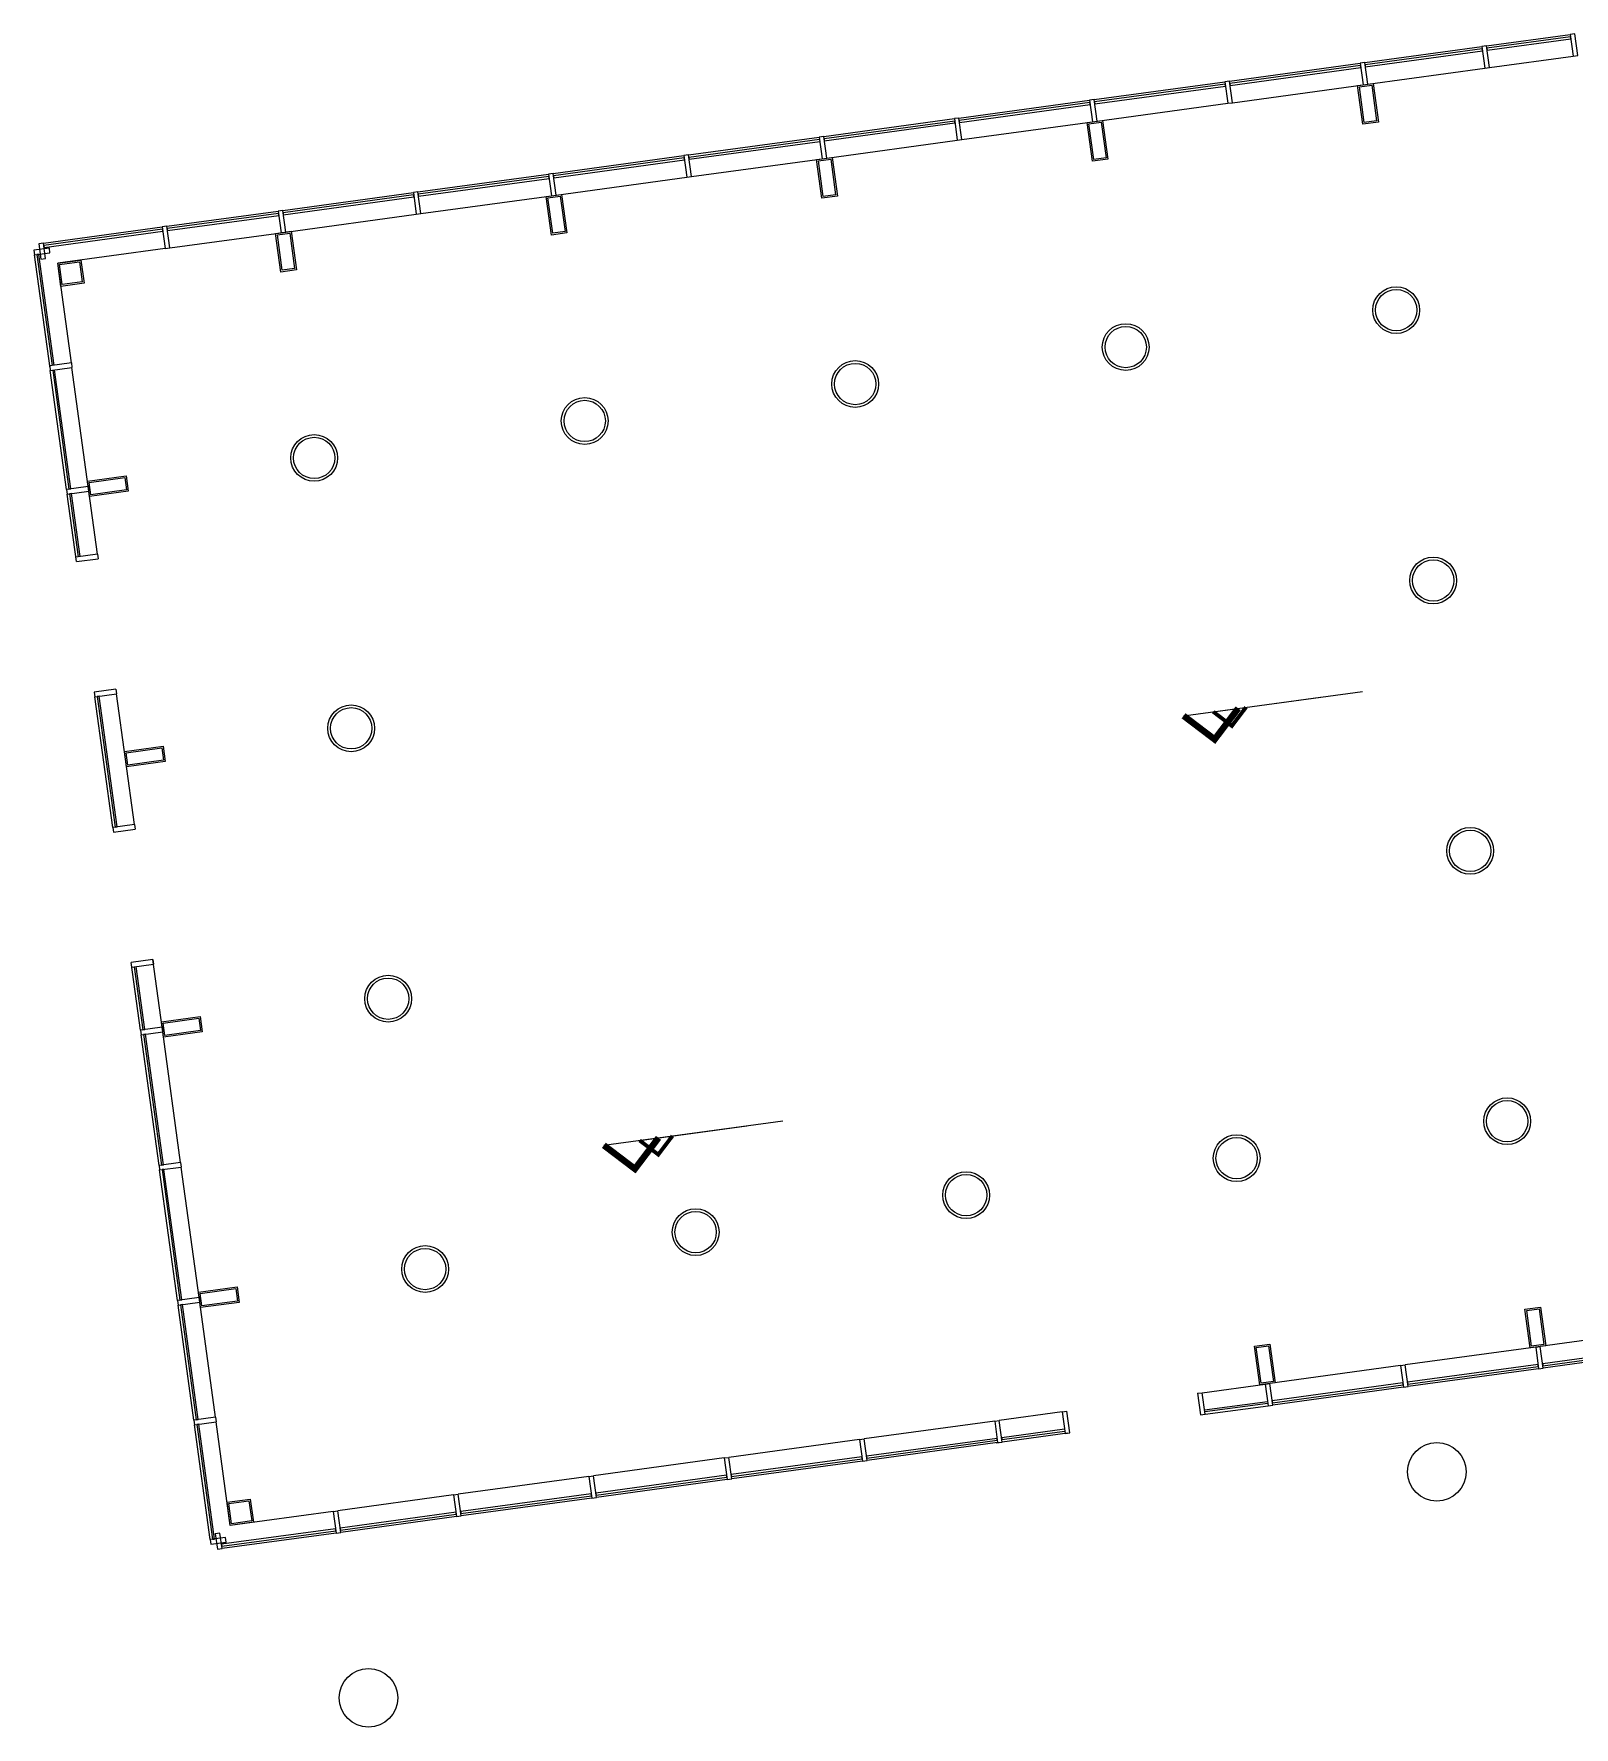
# Model space of a CAD drawing. Header units: millimetres. Extents: x 348697 to 1485586, y 7456 to 143477.
# Drawn here: x 1316860 to 1336606, y 106153 to 127870 of the extents above; entities that cross this region are included whole.
import ezdxf

# ---------------------------------------------------------------- set-up
doc = ezdxf.new("R2010")
doc.units = ezdxf.units.MM
doc.header["$LTSCALE"] = 1000
doc.header["$PDMODE"] = 1
doc.layers.get('0').update_dxf_attribs({"linetype": 'CONTINUOUS'})
doc.layers.add('A—\\M+5C3C5\\M+5B4B0', color=135, linetype='CONTINUOUS')
doc.layers.add('E2-RI-1F$0$A-GLAZ-CWMG', color=3, linetype='CONTINUOUS')

msp = doc.modelspace()

# ---------------------------------------------------------------- linework, layer by layer
at = {"color": 1}
for p, q in [((1331599.1891256336, 119124.03538438972), (1333892.7276310232, 119437.56931882334)), ((1331979.2261007489, 119175.98763535846), (1333355.3492039829, 119364.10799601863)), ((1324167.2419344936, 113615.23738656161), (1326460.7804398832, 113928.77132099523)), ((1324625.9496355709, 113677.94417344836), (1326002.0727388049, 113866.06453410853))]:
    msp.add_line(p, q, dxfattribs=at)
for points, const_width in [([(1331599.1891256336, 119124.03538438972), (1331997.3710373421, 118821.6264473721), (1332299.7799743596, 119219.80835908062)], 83.33333333324207), ([(1331979.2261007489, 119175.98763535846), (1332218.135247774, 118994.54227314788), (1332399.5806099847, 119233.45142017299)], 49.999999999945246), ([(1324167.2419344936, 113615.23738656161), (1324565.4238462022, 113312.82844954399), (1324867.8327832196, 113711.01036125251)], 83.33333333324207), ([(1324625.9496355709, 113677.94417344836), (1324864.858782596, 113496.49881123778), (1325046.3041448067, 113735.40795826289)], 49.999999999945246)]:
    msp.add_lwpolyline(points, dxfattribs=dict(at, const_width=const_width))
for centre, radius in [((1334325.129936503, 124327.3519977545, -5.5424281e-09), 300), ((1334325.129936503, 124327.3519977545, -5.5424281e-09), 264.999999999813), ((1330857.374519935, 123853.3558259746, -5.5424281e-09), 300), ((1330857.374519935, 123853.3558259746, -5.5424281e-09), 264.999999999813), ((1327389.619103365, 123379.3596541938, -5.5424281e-09), 300), ((1327389.619103365, 123379.3596541938, -5.5424281e-09), 264.999999999813), ((1323921.863686804, 122905.3634824138, -5.5424281e-09), 300), ((1323921.863686804, 122905.3634824138, -5.5424281e-09), 264.999999999813), ((1320454.108270234, 122431.3673106339, -5.5424281e-09), 300), ((1320454.108270234, 122431.3673106339, -5.5424281e-09), 264.999999999813), ((1334799.126108283, 120859.596581188, -5.5424281e-09), 300), ((1334799.126108283, 120859.596581188, -5.5424281e-09), 264.999999999813), ((1320928.104442014, 118963.6118940665, -5.5424281e-09), 300), ((1320928.104442014, 118963.6118940665, -5.5424281e-09), 264.999999999813), ((1335273.122280065, 117391.841164615, -5.5424281e-09), 300), ((1335273.122280065, 117391.841164615, -5.5424281e-09), 264.999999999813), ((1321402.100613793, 115495.8564774916, -5.5424281e-09), 300), ((1321402.100613793, 115495.8564774916, -5.5424281e-09), 264.999999999813), ((1335747.118451845, 113924.0857480513, -5.5424281e-09), 300), ((1335747.118451845, 113924.0857480513, -5.5424281e-09), 264.999999999813), ((1332279.363035275, 113450.0895762704, -5.5424281e-09), 300), ((1332279.363035275, 113450.0895762704, -5.5424281e-09), 264.999999999813), ((1328811.607618714, 112976.0934044905, -5.5424281e-09), 300), ((1328811.607618714, 112976.0934044905, -5.5424281e-09), 264.999999999813), ((1325343.852202144, 112502.0972327106, -5.5424281e-09), 300), ((1325343.852202144, 112502.0972327106, -5.5424281e-09), 264.999999999813), ((1321876.096785573, 112028.1010609306, -5.5424281e-09), 300), ((1321876.096785573, 112028.1010609306, -5.5424281e-09), 264.999999999813), ((1334846.282367874, 109427.4155836618, -5.5424281e-09), 375), ((1321149.564086205, 106527.9170984468, -5.5424281e-09), 375)]:
    msp.add_circle(centre, radius)
for p in [(1331649.0103901152, 119547.80159565291), (1332009.118859438, 119430.24736211637), (1324217.0631989753, 114039.0035978248), (1324655.84239426, 113932.20390020627)]:
    msp.add_point(p, dxfattribs=at)
at = {"layer": 'A—\\M+5C3C5\\M+5B4B0'}
for p, q in [((1333921.485657111, 127501.9340475382), (1335422.547760211, 127707.1093281883)), ((1335481.994995931, 127715.2349768545), (1336556.979773682, 127862.1711382757)), ((1336561.117083121, 127831.9025874244), (1335486.132305371, 127684.9664260031)), ((1335489.57216331, 127659.8004295494), (1336564.55694106, 127806.7365909744)), ((1332187.6079488415, 127264.93596152183), (1333862.0384213985, 127493.80839887132)), ((1335426.685069662, 127676.8407773397), (1333925.622966562, 127471.6654966868)), ((1333929.062824492, 127446.4995002359), (1335430.124927592, 127651.674780887)), ((1335430.124927592, 127651.674780887), (1335426.685069662, 127676.8407773397)), ((1335486.132305371, 127684.9664260031), (1335489.57216331, 127659.8004295494)), ((1335519.914753402, 127437.8140774084), (1336594.89953115, 127584.7502388296)), ((1333866.175730845, 127463.5398480225), (1332191.745258289, 127234.6674106739)), ((1332195.185116224, 127209.501414222), (1333869.615588779, 127438.3738515716)), ((1333959.405414591, 127224.5131480949), (1335460.467517691, 127429.6884287459)), ((1330453.7302405816, 127027.93787550944), (1332128.1607131385, 127256.81031285896)), ((1332132.298022585, 127226.5417620115), (1330457.867550029, 126997.6693246629)), ((1330461.307407964, 126972.503328211), (1332135.737880519, 127201.3757655605)), ((1332135.737880519, 127201.3757655605), (1332132.298022585, 127226.5417620115)), ((1332191.745258289, 127234.6674106739), (1332195.185116224, 127209.501414222)), ((1332225.5276753544, 126987.51557132397), (1333899.9581479107, 127216.38800867336)), ((1328719.852532311, 126790.9397894967), (1330394.283004867, 127019.8122268462)), ((1330398.420314314, 126989.5436759986), (1328723.989841757, 126760.67123865)), ((1328727.429699693, 126735.5052421981), (1330401.860172248, 126964.3776795476)), ((1330457.867550029, 126997.6693246629), (1330461.307407964, 126972.503328211)), ((1330491.6499670944, 126750.51748531159), (1332166.0804396507, 126979.389922661)), ((1326985.974824041, 126553.9417034857), (1328660.405296598, 126782.8141408352)), ((1328664.542606045, 126752.5455899847), (1326990.112133488, 126523.6731526361)), ((1326993.551991424, 126498.5071561843), (1328667.982463978, 126727.3795935338)), ((1328667.982463978, 126727.3795935338), (1328664.542606045, 126752.5455899847)), ((1328723.989841757, 126760.67123865), (1328727.429699693, 126735.5052421981)), ((1328757.772258824, 126513.5193992987), (1330432.20273138, 126742.3918366482)), ((1325252.097115781, 126316.9436174718), (1326926.527588338, 126545.8160548213)), ((1326930.664897774, 126515.5475039737), (1325256.234425217, 126286.6750666251)), ((1325259.674283153, 126261.5090701732), (1326934.104755707, 126490.3815075228)), ((1327023.894550555, 126276.5213132877), (1328698.325023111, 126505.3937506372)), ((1323518.219407512, 126079.9455314589), (1325192.649880069, 126308.8179688075)), ((1325196.787189514, 126278.5494179599), (1323522.356716957, 126049.6769806113)), ((1323525.796574893, 126024.5109841594), (1325200.227047447, 126253.3834215089)), ((1325200.227047447, 126253.3834215089), (1325196.787189514, 126278.5494179599)), ((1325256.234425217, 126286.6750666251), (1325259.674283153, 126261.5090701732)), ((1325290.016842295, 126039.5232272738), (1326964.447314851, 126268.3956646233)), ((1321784.341699241, 125842.947445446), (1323458.772171797, 126071.8198827946)), ((1323462.909481244, 126041.5513319479), (1321788.479008688, 125812.6788945993)), ((1321791.918866623, 125787.5128981474), (1323466.349339178, 126016.385335497)), ((1323556.139134025, 125802.5251412609), (1325230.569606582, 126031.3975786104)), ((1320050.463990981, 125605.949359435), (1321724.894463537, 125834.8217967836)), ((1321729.031772975, 125804.553245935), (1320054.601300419, 125575.6808085864)), ((1320058.041158354, 125550.5148121345), (1321732.471630909, 125779.3872494841)), ((1321732.471630909, 125779.3872494841), (1321729.031772975, 125804.553245935)), ((1321788.479008688, 125812.6788945993), (1321791.918866623, 125787.5128981474)), ((1321822.261425754, 125565.527055248), (1323496.691898311, 125794.3994925975)), ((1318564.283098173, 125402.8081428561), (1319991.016755266, 125597.8237107725)), ((1319995.154064709, 125567.555159923), (1318568.420407621, 125372.5395920038)), ((1318571.860265555, 125347.3735955529), (1319998.593922643, 125542.3891634712)), ((1320088.383717494, 125328.528969237), (1321762.814190051, 125557.4014065865)), ((1316983.977415491, 125186.8013158872), (1318504.835862462, 125394.6824941899)), ((1318508.97317191, 125364.4139433413), (1316988.1147249425, 125156.53276503862)), ((1316991.5545828785, 125131.36676858708), (1318512.4130298444, 125339.2479468895)), ((1318512.4130298444, 125339.2479468895), (1318508.97317191, 125364.4139433413)), ((1318568.420407621, 125372.5395920038), (1318571.860265555, 125347.3735955529)), ((1318602.202791939, 125125.3877095183), (1320028.936449025, 125320.4032774366)), ((1316983.977415493, 125186.80131589), (1316924.53017978, 125178.6756672266)), ((1316924.53017978, 125178.6756672266), (1316951.615675325, 124980.5182148538)), ((1317011.062911037, 124988.6438635172), (1316983.977415493, 125186.80131589)), ((1316988.1147249425, 125156.53276503862), (1316991.5545828785, 125131.36676858708)), ((1318542.75555622, 125117.2620608549), (1317165.56126222, 124929.0178668204)), ((1317067.163860891, 123581.3658893866), (1316868.50384463, 125034.7623260434)), ((1316923.938391931, 125042.3394934222), (1316898.772395481, 125038.8996354876)), ((1316898.772395481, 125038.8996354876), (1317093.369587401, 123615.226816689)), ((1317118.535583861, 123618.6666746208), (1316923.938391931, 125042.3394934222)), ((1316951.615675325, 124980.5182148538), (1317011.062911037, 124988.6438635172)), ((1317340.52146988, 123649.0092010054), (1317165.56126222, 124929.0178668204)), ((1317556.947290411, 122065.6427644522, -5.5424106e-09), (1317348.647736112, 123589.5620497077, -5.5424106e-09)), ((1317279.52623952, 122027.7229862766), (1317071.226685221, 123551.6422715321)), ((1317101.495236062, 123555.7795809762), (1317309.794790361, 122031.8602957235)), ((1317334.96078681, 122035.3001536572), (1317126.66123252, 123559.2194389108)), ((1317406.163576873, 121101.2443806004), (1317287.651888181, 121968.2757505629)), ((1317309.794790361, 122031.8602957235), (1317334.96078681, 122035.3001536572)), ((1317343.08643548, 121975.8529179444), (1317317.920439031, 121972.4130600098)), ((1317343.086431841, 121975.8529367087), (1317317.92043538, 121972.413078775)), ((1317317.92043538, 121972.413078775), (1317428.306478001, 121164.8289256136)), ((1317453.47247445, 121168.2687835482), (1317343.086431841, 121975.8529367087)), ((1317675.45897804, 121198.6113943424, -5.5424106e-09), (1317565.07293543, 122006.1955475047, -5.5424106e-09)), ((1317872.008802384, 117693.1212693298), (1317643.13636593, 119367.5517420074)), ((1317698.570913233, 119375.1289093479), (1317673.40491678, 119371.6890514273)), ((1317673.40491678, 119371.6890514273), (1317902.277353235, 117697.2585787497)), ((1317927.443349688, 117700.6984366703), (1317698.570913233, 119375.1289093479)), ((1318149.429231005, 117731.0409622894), (1317920.55679455, 119405.4714349651)), ((1317902.277353235, 117697.2585787497), (1317927.443349688, 117700.6984366703)), ((1318504.938980932, 115130.1318793319, -5.5424281e-09), (1318386.439937921, 115997.0707334656, -5.5424281e-09)), ((1318227.51857966, 115092.2121719358), (1318109.019536652, 115959.1510260695)), ((1318227.51857966, 115092.2121719367), (1318109.019536661, 115959.1510260714)), ((1318147.41373617, 115903.8410998027), (1318257.787130511, 115096.3494813818)), ((1318282.953126961, 115099.7893393155), (1318172.579732621, 115907.2809577364)), ((1318464.516669585, 113358.3344449395), (1318235.644232234, 115032.7649174969)), ((1318257.78713442, 115096.3494626529), (1318282.953130871, 115099.7893205847)), ((1318257.787130511, 115096.3494813818), (1318282.953126961, 115099.7893393155)), ((1318291.078779539, 115040.3420848738), (1318265.912783086, 115036.9022269401)), ((1318265.912783086, 115036.9022269401), (1318494.785220437, 113362.4717543846)), ((1318519.951216888, 113365.9116123182), (1318291.078779539, 115040.3420848738)), ((1318741.937059783, 113396.2541714528), (1318513.064622432, 115070.6846440084)), ((1318494.785220437, 113362.4717543846), (1318519.951216888, 113365.9116123182)), ((1318701.514755605, 111624.4567366749), (1318472.642318254, 113298.8872092323)), ((1318528.076865548, 113306.4643766082), (1318502.910869096, 113303.0245186746)), ((1318502.910869096, 113303.0245186746), (1318731.783306446, 111628.594046119)), ((1318756.949302897, 111632.0339040527), (1318528.076865548, 113306.4643766082)), ((1318978.935145803, 111662.3764631882), (1318750.062708452, 113336.8069357438)), ((1318731.783306446, 111628.594046119), (1318756.949302897, 111632.0339040527)), ((1318911.20744846, 110090.3452514041), (1318709.640404262, 111565.0095009602)), ((1318765.074951563, 111572.5866683427), (1318739.908955112, 111569.1468104081)), ((1318739.908955112, 111569.1468104081), (1318941.475999311, 110094.4825608519)), ((1318966.641995762, 110097.9224187856), (1318765.074951563, 111572.5866683427)), ((1319188.62788178, 110128.2649451665), (1318987.06083758, 111602.9291947227)), ((1337599.049194921, 111229.8809528755, -2.328747607e-07), (1336172.315537831, 111034.8653849562, -2.328747607e-07)), ((1336112.8431017825, 111026.9241019302), (1334438.412629229, 110798.05166458218)), ((1337629.366520321, 111008.0794372087), (1336202.632863231, 110813.0638692857)), ((1336206.072721161, 110787.8978728357), (1337632.806378251, 110982.9134407559)), ((1334378.9653935225, 110789.92601591637), (1332704.534920969, 110561.05357856835)), ((1336143.185627518, 110804.9382206307), (1334468.755154964, 110576.0657832812)), ((1334472.195012897, 110550.8997868303), (1336146.625485454, 110779.7722241789)), ((1337636.943687702, 110952.6448899036), (1336210.210030612, 110757.6293219834)), ((1331837.596071651, 110442.5545095535), (1332645.08769151, 110552.9278987258)), ((1334409.307919249, 110567.9401346169), (1332734.877446694, 110339.0676972674)), ((1332738.317304628, 110313.9017008164), (1334412.747777185, 110542.774138165)), ((1334412.747777185, 110542.774138165), (1334409.307919249, 110567.9401346169)), ((1334468.755154964, 110576.0657832812), (1334472.195012897, 110550.8997868303)), ((1336150.7627948897, 110749.50367332973), (1334476.3323223344, 110520.63123598047)), ((1331867.938591821, 110220.5686540151), (1332675.430210982, 110330.942048333)), ((1332734.877446694, 110339.0676972674), (1332738.317304628, 110313.9017008164)), ((1334416.8850866298, 110512.5055873159), (1332742.4546140744, 110283.63314996664)), ((1330044.271122851, 110197.4308008844), (1329236.779504432, 110087.0574065422)), ((1332678.870068912, 110305.776051882), (1331871.378449761, 110195.4026575613)), ((1331875.515759152, 110165.134107143), (1332683.007379001, 110275.5074963154)), ((1319120.662799141, 108557.9701611952), (1318919.333097121, 110030.8980156922)), ((1318941.475999311, 110094.4825608519), (1318966.641995762, 110097.9224187856)), ((1318974.76764442, 110038.47518307), (1318949.601647969, 110035.0353251364)), ((1318949.601647969, 110035.0353251364), (1319150.931349993, 108562.1074706384)), ((1319176.097346444, 108565.5473285721), (1318974.76764442, 110038.47518307)), ((1319378.446248841, 108739.5540032055), (1319196.753530441, 110068.8177094547)), ((1329177.3322687126, 110078.93175787115), (1327502.901796159, 109850.05932052313)), ((1330074.613648592, 109975.4449195819), (1329267.122030171, 109865.0715252388)), ((1329270.56188811, 109839.9055287878), (1330078.053506522, 109950.2789231309)), ((1330111.91443447, 109924.0731918945), (1329274.69919819, 109809.6369732193)), ((1327443.4545604524, 109841.93367186104), (1325769.024087899, 109613.06123451302)), ((1329207.674794449, 109856.9458765717), (1327533.244321894, 109628.0734392222)), ((1327536.684179828, 109602.9074427712), (1329211.114652384, 109831.7798801198)), ((1329215.2519618198, 109801.51132927068), (1327540.8214892645, 109572.63889192142)), ((1329195.43621655, 109798.8027797121), (1329274.69919819, 109809.6369732193)), ((1329211.114652384, 109831.7798801198), (1329207.674794449, 109856.9458765717)), ((1329267.122030171, 109865.0715252388), (1329270.56188811, 109839.9055287878)), ((1325709.5768521724, 109604.93558584628), (1324035.146379619, 109376.06314849826)), ((1327473.797086179, 109619.9477905597), (1325799.366613625, 109391.0753532102)), ((1325802.806471558, 109365.9093567593), (1327477.236944115, 109594.7817941078)), ((1327481.3742535596, 109564.51324326058), (1325806.9437810043, 109335.64080591132)), ((1327477.236944115, 109594.7817941078), (1327473.797086179, 109619.9477905597)), ((1327533.244321894, 109628.0734392222), (1327536.684179828, 109602.9074427712)), ((1323975.6991439124, 109367.93749983338), (1322301.268671359, 109139.06506248536)), ((1325739.919377908, 109382.9497045468), (1324065.488905354, 109154.0772671973)), ((1324068.928763287, 109128.9112707464), (1325743.359235844, 109357.7837080949)), ((1325747.4965452796, 109327.51515724581), (1324073.0660727243, 109098.64271989655)), ((1325743.359235844, 109357.7837080949), (1325739.919377908, 109382.9497045468)), ((1325799.366613625, 109391.0753532102), (1325802.806471558, 109365.9093567593)), ((1322241.821435651, 109130.9394138226), (1320755.368076351, 108927.760954684)), ((1324006.041669639, 109145.9516185348), (1322331.611197084, 108917.0791811853)), ((1322335.051055018, 108891.9131847344), (1324009.481527574, 109120.785622083)), ((1324013.6188370197, 109090.51707123291), (1322339.1883644643, 108861.64463388365)), ((1324009.481527574, 109120.785622083), (1324006.041669639, 109145.9516185348)), ((1324065.488905354, 109154.0772671973), (1324068.928763287, 109128.9112707464)), ((1320695.920840642, 108919.6353060206), (1319378.446248841, 108739.5540032055)), ((1322272.163961379, 108908.9535325201), (1320785.710602082, 108705.7750733815)), ((1320789.150460016, 108680.6090769305), (1322275.603819315, 108883.7875360682)), ((1322279.74112875, 108853.5189852187), (1320793.28776945, 108650.3405260801)), ((1322275.603819315, 108883.7875360682), (1322272.163961379, 108908.9535325201)), ((1322331.611197084, 108917.0791811853), (1322335.051055018, 108891.9131847344)), ((1319245.616293447, 108640.654042709), (1319186.169057736, 108632.5283940456)), ((1319186.169057736, 108632.5283940456), (1319213.254553281, 108434.3709416728)), ((1319272.701788992, 108442.4965903352), (1319245.616293447, 108640.654042709)), ((1320726.26336637, 108697.6494247209), (1319265.124621613, 108497.9311376376)), ((1319268.564479547, 108472.7651411866), (1320729.703224303, 108672.483428269)), ((1320733.840533741, 108642.2148774167), (1319272.701788992, 108442.4965903343)), ((1320729.703224303, 108672.483428269), (1320726.26336637, 108697.6494247209)), ((1320785.710602082, 108705.7750733815), (1320789.150460016, 108680.6090769305)), ((1319318.820251521, 108585.0556567398), (1319120.662799148, 108557.9701611952)), ((1319120.662799148, 108557.9701611952), (1319128.78844781, 108498.5229254834)), ((1319128.78844781, 108498.5229254834), (1319326.945900185, 108525.6084210271)), ((1319150.931349993, 108562.1074706384), (1319176.097346444, 108565.5473285721)), ((1319213.254553281, 108434.3709416728), (1319272.701788992, 108442.4965903352)), ((1319265.124621613, 108497.9311376376), (1319268.564479547, 108472.7651411866)), ((1319326.945900185, 108525.6084210271), (1319318.820251521, 108585.0556567398))]:
    msp.add_line(p, q, dxfattribs=at)
at = {"layer": 'A—\\M+5C3C5\\M+5B4B0', "color": 252, "linetype": 'Continuous'}
for p, q in [((1336564.55694106, 127806.7365909744), (1336561.117083121, 127831.9025874244)), ((1333869.615588779, 127438.3738515716), (1333866.175730845, 127463.5398480225)), ((1333925.622966562, 127471.6654966868), (1333929.062824492, 127446.4995002359)), ((1330401.860172248, 126964.3776795476), (1330398.420314314, 126989.5436759986)), ((1326990.112133488, 126523.6731526361), (1326993.551991424, 126498.5071561843)), ((1323466.349339178, 126016.385335497), (1323462.909481244, 126041.5513319479)), ((1323522.356716957, 126049.6769806113), (1323525.796574893, 126024.5109841594)), ((1319998.593922643, 125542.3891634712), (1319995.154064709, 125567.555159923)), ((1320054.601300419, 125575.6808085864), (1320058.041158354, 125550.5148121345)), ((1336146.625485454, 110779.7722241789), (1336143.185627518, 110804.9382206307)), ((1336202.632863231, 110813.0638692857), (1336206.072721161, 110787.8978728357))]:
    msp.add_line(p, q, dxfattribs=at)
at = {"layer": 'A—\\M+5C3C5\\M+5B4B0', "extrusion": (0, 0, -1)}
for p, q in [((1317058.535648344, 125121.2950573017), (1316860.37819597, 125094.2095617581)), ((1316860.37819597, 125094.2095617581), (1316868.503844634, 125034.7623260462)), ((1317066.661297007, 125061.8478215899), (1317058.535648344, 125121.2950573017)), ((1316868.503844634, 125034.7623260462), (1317066.661297007, 125061.8478215899)), ((1317340.521469882, 123649.0092010045), (1317063.101036562, 123611.089507243)), ((1317063.101036562, 123611.089507243), (1317071.226685222, 123551.6422715311)), ((1317071.226685222, 123551.6422715311), (1317348.647118542, 123589.5619652936)), ((1317340.521469882, 123649.0092010045), (1317348.647118542, 123589.5619652936)), ((1317556.946669201, 122065.6426988033), (1317279.52623588, 122027.7230050418)), ((1317556.946669201, 122065.6426988033), (1317565.072317861, 122006.1954630924)), ((1317279.52623588, 122027.7230050418), (1317287.651884541, 121968.27576933)), ((1317287.651884541, 121968.27576933), (1317565.072317861, 122006.1954630924)), ((1317675.45885073, 121198.6113769406), (1317398.03841741, 121160.6916831791)), ((1317675.45885073, 121198.6113769406), (1317683.584499391, 121139.1641412297)), ((1317406.163576873, 121101.2443806004), (1317683.584499391, 121139.1641412297)), ((1317912.450925851, 119464.7328469254), (1317635.030492531, 119426.8131531639)), ((1317912.450925851, 119464.7328469254), (1317920.576574512, 119405.2856112144)), ((1317635.030492531, 119426.8131531639), (1317643.156141192, 119367.365917452)), ((1317643.156141192, 119367.365917452), (1317920.576574512, 119405.2856112144)), ((1318149.441884011, 117730.9484281059), (1317872.021450691, 117693.0287343444)), ((1318149.441884011, 117730.9484281059), (1318157.567532672, 117671.501192395)), ((1317872.021450691, 117693.0287343444), (1317880.147099352, 117633.5814986325)), ((1317880.147099352, 117633.5814986325), (1318157.567532672, 117671.501192395)), ((1318386.439969782, 115997.0707198059), (1318109.019536462, 115959.1510260444)), ((1318117.145185122, 115899.7037903325), (1318394.565618442, 115937.623484095)), ((1318504.939012991, 115130.1318656992), (1318227.518579671, 115092.2121719377)), ((1318504.939016892, 115130.1318469684), (1318227.518583572, 115092.2121532069)), ((1318504.939012991, 115130.1318656992), (1318513.064661652, 115070.6846299883)), ((1318504.939016892, 115130.1318469684), (1318513.064665552, 115070.6846112575)), ((1318227.518583572, 115092.2121532069), (1318235.644232232, 115032.7649174951)), ((1318227.518579671, 115092.2121719377), (1318235.644228332, 115032.7649362258)), ((1318235.644232232, 115032.7649174951), (1318513.064665552, 115070.6846112575)), ((1318235.644228332, 115032.7649362258), (1318513.064661652, 115070.6846299883)), ((1318741.93710291, 113396.2541387029), (1318464.51666959, 113358.3344449414)), ((1318741.93710291, 113396.2541387029), (1318750.062751571, 113336.8069029919)), ((1318464.51666959, 113358.3344449414), (1318472.642318251, 113298.8872092295)), ((1318472.642318251, 113298.8872092295), (1318750.062751571, 113336.8069029919)), ((1318978.935188921, 111662.3764304354), (1318701.514755601, 111624.4567366739)), ((1318978.935188921, 111662.3764304354), (1318987.060837582, 111602.9291947245)), ((1318701.514755601, 111624.4567366739), (1318709.640404262, 111565.0095009621)), ((1318709.640404262, 111565.0095009621), (1318987.060837582, 111602.9291947245)), ((1336112.843096599, 111026.9241398651), (1336172.29033231, 111035.0497885266)), ((1336112.843096599, 111026.9241398651), (1336150.762794893, 110749.5036733219)), ((1336210.210030606, 110757.6293219834), (1336172.29033231, 111035.0497885266)), ((1334378.96538833, 110789.9260538596), (1334438.412624041, 110798.0517025211)), ((1334378.96538833, 110789.9260538596), (1334416.885086624, 110512.5055873164)), ((1334476.332322337, 110520.631235978), (1334438.412624041, 110798.0517025211)), ((1332645.08768007, 110552.9279678411), (1332704.534915781, 110561.0536165026)), ((1332645.08768007, 110552.9279678411), (1332683.007378364, 110275.507501298)), ((1332742.454614077, 110283.6331499595), (1332704.534915781, 110561.0536165026)), ((1331778.14882876, 110434.4288985583), (1331837.596064471, 110442.5545472199)), ((1331778.14882876, 110434.4288985583), (1331816.068527054, 110157.0084320152)), ((1331875.515762767, 110165.1340806767), (1331837.596064471, 110442.5545472199)), ((1334416.885086624, 110512.5055873164), (1334476.332322337, 110520.631235978)), ((1319188.62788178, 110128.2649451665), (1318911.20744846, 110090.345251405)), ((1319188.62788178, 110128.2649451665), (1319196.753530441, 110068.8177094556)), ((1330044.27111768, 110197.4308388236), (1330103.718353391, 110205.5564874852)), ((1330044.27111768, 110197.4308388236), (1330082.190815974, 109920.0103722805)), ((1330141.638051687, 109928.136020942), (1330103.718353391, 110205.5564874852)), ((1331816.068527054, 110157.0084320152), (1331875.515762767, 110165.1340806767)), ((1332683.007378364, 110275.507501298), (1332742.454614077, 110283.6331499595)), ((1318911.20744846, 110090.345251405), (1318919.333097121, 110030.8980156932)), ((1318919.333097121, 110030.8980156932), (1319196.753530441, 110068.8177094556)), ((1329177.332263539, 110078.9317958153), (1329236.77949925, 110087.0574444768)), ((1329177.332263539, 110078.9317958153), (1329215.251961833, 109801.5113292722)), ((1329274.699197546, 109809.6369779337), (1329236.77949925, 110087.0574444768)), ((1330082.190815974, 109920.0103722805), (1330141.638051687, 109928.136020942)), ((1327443.454555269, 109841.9337098024), (1327502.90179098, 109850.0593584639)), ((1327443.454555269, 109841.9337098024), (1327481.374253564, 109564.5132432593)), ((1327540.821489276, 109572.6388919208), (1327502.90179098, 109850.0593584639)), ((1329215.251961833, 109801.5113292722), (1329274.699197546, 109809.6369779337)), ((1325709.576847, 109604.9356237895), (1325769.024082711, 109613.061272451)), ((1325806.943781007, 109335.6408059079), (1325769.024082711, 109613.061272451)), ((1327481.374253564, 109564.5132432593), (1327540.821489276, 109572.6388919208)), ((1323975.699138729, 109367.9375377757), (1324035.14637444, 109376.0631864372)), ((1323975.699138729, 109367.9375377757), (1324013.618837023, 109090.5170712325)), ((1324073.066072736, 109098.642719894), (1324035.14637444, 109376.0631864372)), ((1322241.82143046, 109130.9394517637), (1322301.268666171, 109139.0651004252)), ((1322241.82143046, 109130.9394517637), (1322279.741128754, 108853.5189852206)), ((1322339.188364467, 108861.6446338821), (1322301.268666171, 109139.0651004252)), ((1324013.618837023, 109090.5170712325), (1324073.066072736, 109098.642719894)), ((1320695.92083546, 108919.6353439627), (1320755.368071171, 108927.7609926242)), ((1320695.92083546, 108919.6353439627), (1320733.840533754, 108642.2148774195)), ((1320793.287769467, 108650.340526081), (1320755.368071171, 108927.7609926242)), ((1322279.741128754, 108853.5189852206), (1322339.188364467, 108861.6446338821)), ((1320733.840533754, 108642.2148774195), (1320793.287769467, 108650.340526081))]:
    msp.add_line(p, q, dxfattribs=at)
at = {"layer": 'A—\\M+5C3C5\\M+5B4B0', "color": 252, "linetype": 'Continuous', "extrusion": (0, 0, -1)}
for p, q in [((1318386.439969782, 115997.0707198059), (1318394.565618442, 115937.623484095)), ((1336150.762794893, 110749.5036733219), (1336210.210030606, 110757.6293219834)), ((1325709.576847, 109604.9356237895), (1325747.496545294, 109327.5151572464)), ((1325747.496545294, 109327.5151572464), (1325806.943781007, 109335.6408059079))]:
    msp.add_line(p, q, dxfattribs=at)
at = {"layer": 'A—\\M+5C3C5\\M+5B4B0'}
for points in [[(1335422.54776044, 127707.109326552), (1335460.467517691, 127429.6884287459), (1335519.914753402, 127437.8140774102), (1335481.994996151, 127715.2349752154)], [(1336556.97977346, 127862.1711399177), (1336594.89953115, 127584.7502388296), (1336654.346766871, 127592.875887493), (1336616.427009171, 127870.296788581)], [(1333862.038421411, 127493.8083987938), (1333899.958130621, 127216.3881351551), (1333959.405366341, 127224.5137838184), (1333921.48565712, 127501.9340474572)], [(1332128.160713151, 127256.8103128088), (1332166.080439652, 126979.3899226611), (1332225.527675361, 126987.5155713245), (1332187.60794886, 127264.9359614722)], [(1333915.401910469, 126734.03575903643), (1333853.1046890486, 127189.79781999532), (1334011.6306232587, 127211.46641875058), (1334073.9278447088, 126755.70435780194)], [(1333915.4040415902, 126734.03605032805), (1333853.1068201698, 127189.79811128695), (1334011.6327543799, 127211.46671004221), (1334073.92997583, 126755.70464909356)], [(1330394.283004861, 127019.8122268499), (1330432.206976321, 126742.3925456939), (1330491.654212041, 126750.5181943563), (1330453.730240582, 127027.9378755143)], [(1328660.405296601, 126782.8141408361), (1328698.325023111, 126505.3937506372), (1328757.77225882, 126513.5193993006), (1328719.852532322, 126790.9397894995)], [(1330447.6712922193, 126260.04297661688), (1330385.374070799, 126715.80503757577), (1330543.900005009, 126737.47363633104), (1330606.1972264592, 126281.71157538239)], [(1330447.6734233405, 126260.04326790757), (1330385.3762019202, 126715.80532886647), (1330543.9021361303, 126737.47392762173), (1330606.1993575804, 126281.71186667308)], [(1326926.52758833, 126545.8160548241), (1326964.447297551, 126268.3957911053), (1327023.894533262, 126276.5214397696), (1326985.974824041, 126553.9417034875)], [(1325192.64988007, 126308.8179688112), (1325230.569606582, 126031.3975786104), (1325290.0168423, 126039.5232272738), (1325252.097115781, 126316.9436174737)], [(1326979.8868151605, 125786.04283239227), (1326917.5895937402, 126241.80489335116), (1327076.1155279502, 126263.47349210642), (1327138.4127494004, 125807.71143115778)], [(1326979.8889462799, 125786.04312368296), (1326917.5917248596, 126241.80518464185), (1327076.1176590696, 126263.47378339712), (1327138.4148805197, 125807.71172244847)], [(1323458.772171801, 126071.8198827983), (1323496.691842351, 125794.3996137524), (1323556.13907806, 125802.5252624157), (1323518.21940751, 126079.9455314617)], [(1321724.894463532, 125834.8217967771), (1321762.81415211, 125557.4014014009), (1321822.261387821, 125565.5270500633), (1321784.34169925, 125842.9474454404)], [(1323512.160459159, 125312.0506325597), (1323449.8632377386, 125767.81269351859), (1323608.3891719487, 125789.48129227385), (1323670.6863933988, 125333.7192313252)], [(1323512.1625902802, 125312.05092384946), (1323449.8653688598, 125767.81298480835), (1323608.39130307, 125789.48158356361), (1323670.68852452, 125333.71952261496)], [(1318504.835862462, 125394.6824941778), (1318542.75555622, 125117.2620608549), (1318602.202791941, 125125.3877095192), (1318564.283098182, 125402.8081428412)], [(1320044.4007597398, 124838.05374629516), (1319982.1035383195, 125293.81580725405), (1320140.6294725295, 125315.48440600932), (1320202.9266939797, 124859.72234506067)], [(1320044.4028908592, 124838.05403758585), (1319982.1056694388, 125293.81609854475), (1320140.631603649, 125315.48469730001), (1320202.928825099, 124859.72263635136)], [(1318047.4215992913, 122021.66189135052), (1317591.6595383324, 121959.36466993019), (1317569.990939577, 122117.89060414024), (1318025.7530005258, 122180.18782559037)], [(1318047.4215992913, 122021.66189135052), (1317591.6595383324, 121959.36466993019), (1317569.990939577, 122117.89060414024), (1318025.7530005258, 122180.18782559037)], [(1318995.4139409484, 115086.15107578039), (1318539.6518799895, 115023.85385436006), (1318517.9832812343, 115182.3797885701), (1318973.745342183, 115244.67701002024)], [(1319469.4101153677, 111618.39564174041), (1319013.6480544088, 111556.09842032008), (1318991.9794556536, 111714.62435453013), (1319447.7415166022, 111776.92157598026)], [(1336060.59270918, 111039.968069889), (1335998.29548775, 111495.7301308479), (1336156.821421972, 111517.3987296031), (1336219.118643422, 111061.6366686545)], [(1332592.837294541, 110565.9718981221), (1332530.540073112, 111021.733959081), (1332689.066007331, 111043.4025578362), (1332751.363228781, 110587.6404968876)]]:
    msp.add_lwpolyline(points, close=True, dxfattribs=at)
for points in [[(1333898.2947435286, 126711.51144242007), (1333830.5803724192, 127206.90498693008), (1334028.737790199, 127233.99073537532), (1334096.45216134, 126738.59719086718), (1333898.2947435286, 126711.51144241076)], [(1333898.2968746498, 126711.5117337117), (1333830.5825035404, 127206.9052782217), (1334028.7399213202, 127233.99102666695), (1334096.4542924613, 126738.5974821588), (1333898.2968746498, 126711.51173370238)], [(1330430.564125279, 126237.51866000053), (1330362.8497541696, 126732.91220451053), (1330561.0071719494, 126759.99795295577), (1330628.7215430904, 126264.60440844763), (1330430.564125279, 126237.51865999121)], [(1330430.5662564002, 126237.51895129122), (1330362.8518852908, 126732.91249580123), (1330561.0093030706, 126759.99824424647), (1330628.7236742117, 126264.60469973832), (1330430.5662564002, 126237.5189512819)], [(1326962.7796482202, 125763.51851577591), (1326895.0652771108, 126258.91206028592), (1327093.2226948906, 126285.99780873116), (1327160.9370660316, 125790.60426422302), (1326962.7796482202, 125763.5185157666)], [(1326962.7817793395, 125763.5188070666), (1326895.0674082302, 126258.91235157661), (1327093.22482601, 126285.99810002185), (1327160.939197151, 125790.60455551371), (1326962.7817793395, 125763.51880705729)], [(1323495.0532922186, 125289.52631594334), (1323427.3389211092, 125784.91986045334), (1323625.496338889, 125812.00560889859), (1323693.21071003, 125316.61206439044), (1323495.0532922186, 125289.52631593402)], [(1323495.0554233398, 125289.5266072331), (1323427.3410522304, 125784.9201517431), (1323625.4984700102, 125812.00590018835), (1323693.2128411513, 125316.6123556802), (1323495.0554233398, 125289.52660722379)], [(1320027.2935927995, 124815.5294296788), (1319959.57922169, 125310.92297418881), (1320157.7366394699, 125338.00872263405), (1320225.451010611, 124842.61517812591), (1320027.2935927995, 124815.52942966949)], [(1320027.2957239188, 124815.5297209695), (1319959.5813528094, 125310.9232654795), (1320157.7387705892, 125338.00901392475), (1320225.4531417303, 124842.6154694166), (1320027.2957239188, 124815.52972096018)], [(1318069.9459159076, 122004.55472441018), (1317574.5523713976, 121936.8403533008), (1317547.4666229524, 122134.99777108058), (1318042.8601674605, 122202.71214222163), (1318069.945915917, 122004.55472441018)], [(1318069.9459159076, 122004.55472441018), (1317574.5523713976, 121936.8403533008), (1317547.4666229524, 122134.99777108058), (1318042.8601674605, 122202.71214222163), (1318069.945915917, 122004.55472441018)], [(1319017.9382575648, 115069.04390884005), (1318522.5447130548, 115001.32953773066), (1318495.4589646095, 115199.48695551045), (1318990.8525091177, 115267.2013266515), (1319017.938257574, 115069.04390884005)], [(1319491.934431984, 111601.28847480007), (1318996.540887474, 111533.57410369068), (1318969.4551390288, 111731.73152147047), (1319464.848683537, 111799.44589261152), (1319491.9344319934, 111601.28847480007)], [(1336043.485542242, 111017.4437532726), (1335975.77117113, 111512.8372977836), (1336173.928588901, 111539.9230462279), (1336241.642960051, 111044.5295017197), (1336043.485542242, 111017.4437532642)], [(1332575.730127601, 110543.4475815057), (1332508.015756492, 111038.8411260167), (1332706.17317426, 111065.926874461), (1332773.887545411, 110570.5333299528), (1332575.730127601, 110543.4475814964)]]:
    msp.add_lwpolyline(points, dxfattribs=at)
at = {"layer": 'A—\\M+5C3C5\\M+5B4B0', "color": 252, "linetype": 'Continuous'}
msp.add_lwpolyline([(1319991.016755272, 125597.8237107614), (1320028.936443841, 125320.4033153722), (1320088.38367955, 125328.5289640355), (1320050.463990981, 125605.9493594247)], close=True, dxfattribs=at)
at = {"layer": 'A—\\M+5C3C5\\M+5B4B0'}
for points, elevation in [([(1317165.5610938314, 124929.01909873448), (1317462.7972716652, 124969.64734737389), (1317503.4255203027, 124672.411169542), (1317206.189342469, 124631.7829209026)], 5.6978042242e-06), ([(1317188.0853889305, 124911.91190345492), (1317445.6900763847, 124947.12305227574), (1317480.9012252036, 124689.51836482156), (1317223.2965377495, 124654.30721600074)], 5.6978042242e-06), ([(1318521.4177655736, 118553.90647546016), (1318065.6557046147, 118491.60925403982), (1318043.9871058594, 118650.13518824987), (1318499.749166808, 118712.4324097)], -9.999999506879345e-17), ([(1318521.4177655736, 118553.90647546016), (1318065.6557046147, 118491.60925403982), (1318043.9871058594, 118650.13518824987), (1318499.749166808, 118712.4324097)], -9.999999506879345e-17), ([(1319337.8180002272, 109036.7901810389), (1319635.0541780647, 109077.41842964664), (1319675.6824266724, 108780.1822518101), (1319378.446248835, 108739.55400320236)], 5.698368439e-06), ([(1319360.3422953244, 109019.68298575748), (1319617.9469827823, 109054.89413455036), (1319653.1581315752, 108797.28944709152), (1319395.5534441173, 108762.07829829864)], 5.698368439e-06)]:
    msp.add_lwpolyline(points, close=True, dxfattribs=dict(at, elevation=elevation))
at = {"layer": 'A—\\M+5C3C5\\M+5B4B0', "elevation": -9.999999506879345e-17}
msp.add_lwpolyline([(1318543.94208219, 118536.79930851981), (1318048.54853768, 118469.08493741043), (1318021.4627892347, 118667.24235519022), (1318516.8563337428, 118734.95672633126), (1318543.9420821993, 118536.79930851981)], dxfattribs=at)
msp.add_lwpolyline([(1318543.94208219, 118536.79930851981), (1318048.54853768, 118469.08493741043), (1318021.4627892347, 118667.24235519022), (1318516.8563337428, 118734.95672633126), (1318543.9420821993, 118536.79930851981)], dxfattribs=at)
at = {"layer": 'E2-RI-1F$0$A-GLAZ-CWMG'}
for p, q in [((1317556.9466728412, 122065.64268003975), (1317279.5262395223, 122027.72298627824)), ((1317556.9466728412, 122065.64268003975), (1317565.0723215025, 122006.1954443293)), ((1317279.5262395223, 122027.72298627824), (1317287.6518881836, 121968.27575056689)), ((1317287.6518881836, 121968.27575056689), (1317565.0723215025, 122006.1954443293))]:
    msp.add_line(p, q, dxfattribs=at)

doc.saveas('drawing.dxf')
